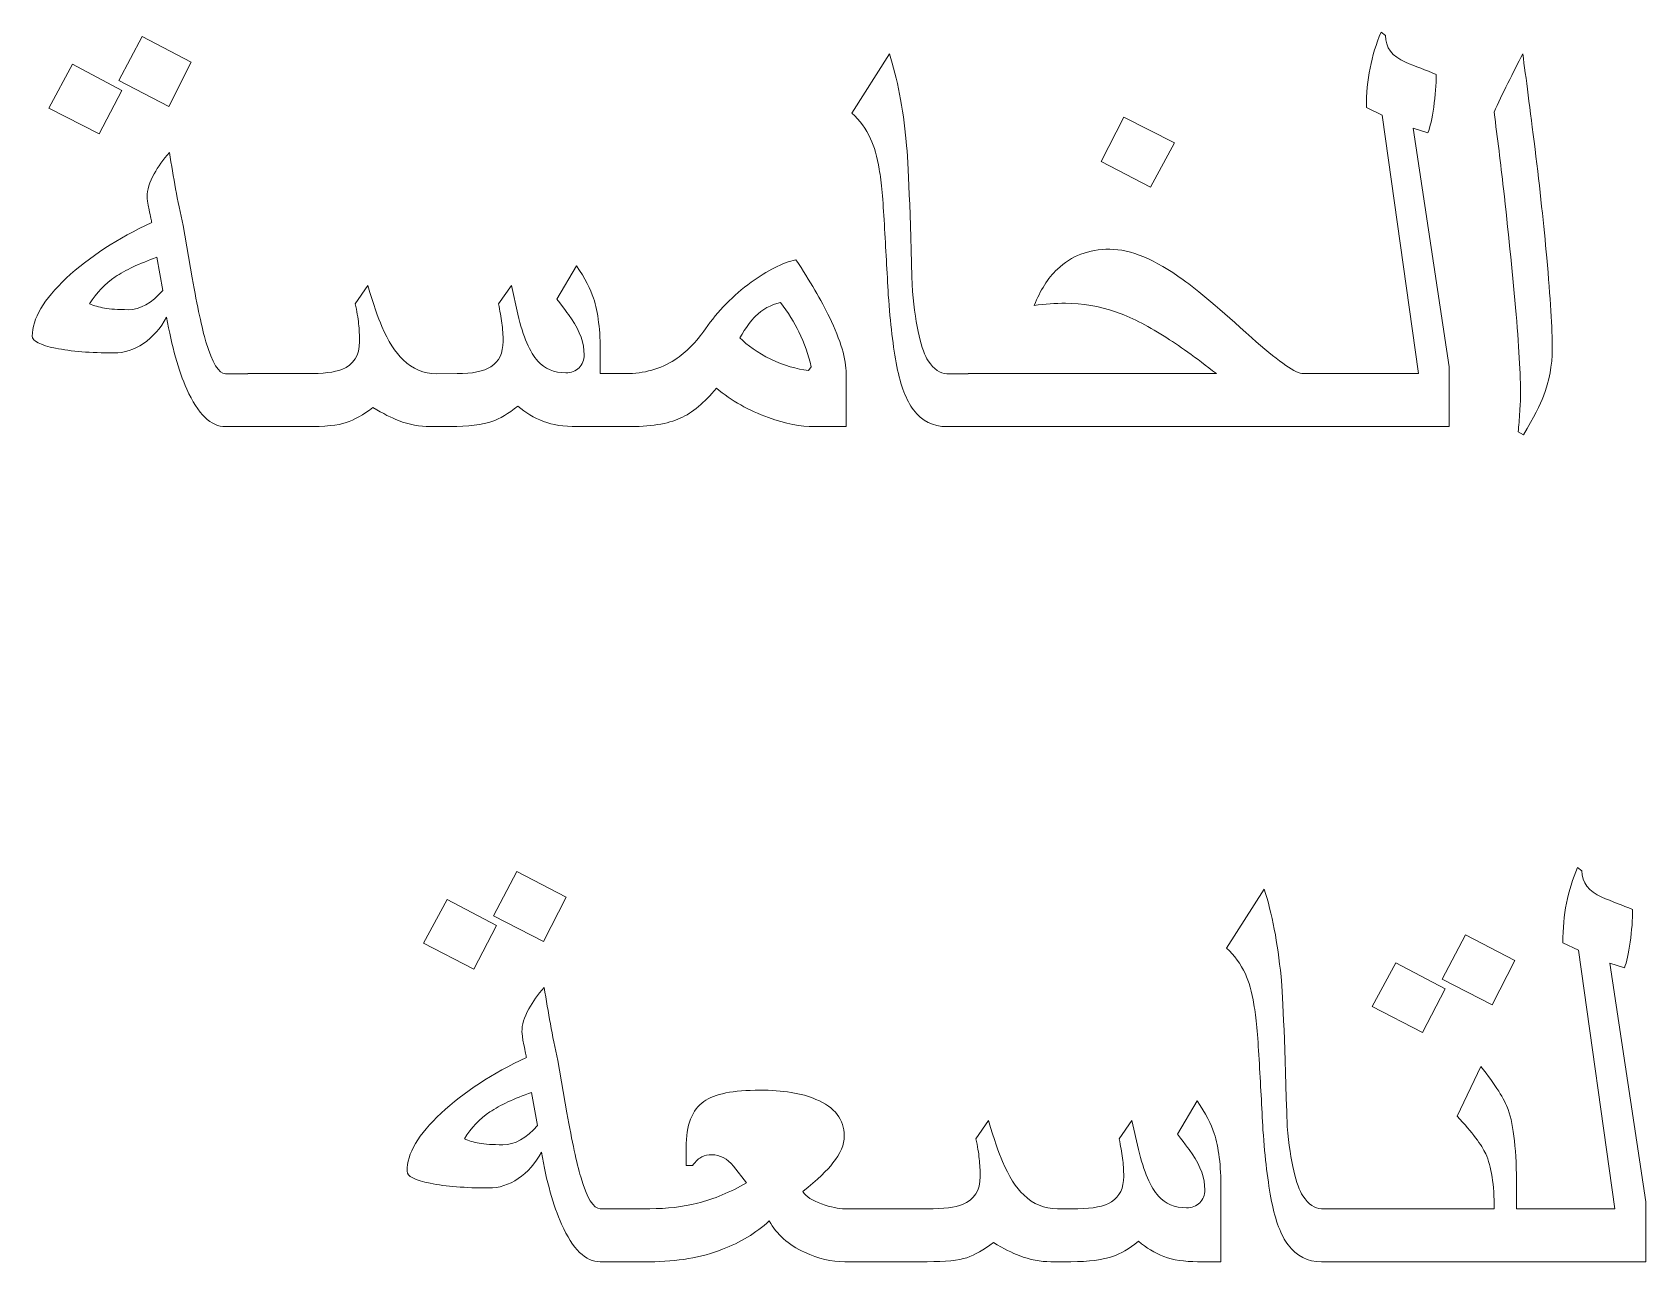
# Model space of a CAD drawing. Header units: millimetres. Extents: x -861 to 465, y -411 to 387.
# Drawn here: x -586.5 to -509, y 216.2 to 275.3 of the extents above; entities that cross this region are included whole.
import ezdxf

# ---------------------------------------------------------------- set-up
doc = ezdxf.new("R2010")
doc.units = ezdxf.units.MM
doc.header["$MEASUREMENT"] = 0
doc.layers.add('Layer 1', color=7, linetype='Continuous')

msp = doc.modelspace()

# ---------------------------------------------------------------- linework, layer by layer
at = {"layer": 'Layer 1', "color": 250, "lineweight": 9}
for points, knots in [([(-578.8933, 273.8509), (-578.8933, 273.8509), (-579.974, 271.7228), (-579.974, 271.7228), (-579.974, 271.7228), (-579.974, 271.7228), (-582.3771, 272.9579), (-582.3771, 272.9579), (-582.3771, 272.9579), (-582.3771, 272.9579), (-581.2636, 275.0804), (-581.2636, 275.0804), (-581.2636, 275.0804), (-581.2636, 275.0804), (-578.8933, 273.8509), (-578.8933, 273.8509)], [0, 0, 0, 0, 0.2, 0.2, 0.2, 0.2, 0.4, 0.4, 0.4, 0.4, 0.6, 0.6, 0.6, 0.6, 1, 1, 1, 1]), ([(-541.5529, 256.3273), (-541.5529, 256.3273), (-542.578, 256.3273), (-542.578, 256.3273), (-542.578, 256.3273), (-543.2438, 256.3273), (-543.7773, 256.5946), (-544.1766, 257.1323), (-544.1766, 257.1323), (-544.5269, 257.5981), (-544.7925, 258.295), (-544.976, 259.2211), (-544.976, 259.2211), (-545.1565, 260.1499), (-545.2942, 261.2949), (-545.3894, 262.6552), (-545.3894, 262.6552), (-545.4486, 263.7583), (-545.5108, 264.889), (-545.5768, 266.0508), (-545.5768, 266.0508), (-545.6401, 267.2159), (-545.7228, 268.0972), (-545.8248, 268.6965), (-545.8248, 268.6965), (-545.9281, 269.2995), (-546.0661, 269.7891), (-546.2382, 270.1684), (-546.2382, 270.1684), (-546.4557, 270.6386), (-546.755, 271.0475), (-547.1367, 271.3975), (-547.1367, 271.3975), (-547.1367, 271.3975), (-545.3343, 274.2422), (-545.3343, 274.2422), (-545.3343, 274.2422), (-544.9525, 273.069), (-544.6825, 271.6676), (-544.5241, 270.0361), (-544.5241, 270.0361), (-544.4287, 269.0225), (-544.3311, 266.6198), (-544.232, 262.8316), (-544.232, 262.8316), (-544.0554, 261.0929), (-543.8019, 259.9791), (-543.471, 259.4912), (-543.471, 259.4912), (-543.1997, 259.0793), (-542.902, 258.874), (-542.5781, 258.874), (-542.5781, 258.874), (-542.5781, 258.874), (-541.5529, 258.8743), (-541.5529, 258.8743), (-541.5529, 258.8743), (-541.5529, 258.8743), (-541.5529, 258.8745), (-541.5529, 258.8745), (-541.5529, 258.8745), (-541.5529, 258.8745), (-540.5278, 258.8745), (-540.5278, 258.8745), (-540.5278, 258.8745), (-540.5278, 258.8745), (-529.6135, 258.8745), (-529.6135, 258.8745), (-529.6135, 258.8745), (-530.6097, 259.6459), (-531.4491, 260.2465), (-532.1328, 260.6762), (-532.1328, 260.6762), (-532.9814, 261.2128), (-533.7587, 261.6036), (-534.4643, 261.8505), (-534.4643, 261.8505), (-535.2551, 262.1224), (-536.056, 262.2583), (-536.8677, 262.2583), (-536.8677, 262.2583), (-537.3637, 262.2589), (-537.8654, 262.2224), (-538.3723, 262.1536), (-538.3723, 262.1536), (-538.0896, 262.8773), (-537.7194, 263.46), (-537.259, 263.9009), (-537.259, 263.9009), (-536.5973, 264.537), (-535.7582, 264.8545), (-534.7398, 264.8545), (-534.7398, 264.8545), (-533.7448, 264.8545), (-532.5681, 264.3651), (-531.212, 263.3883), (-531.212, 263.3883), (-530.5367, 262.8995), (-529.4372, 261.9716), (-527.916, 260.6046), (-527.916, 260.6046), (-526.7355, 259.5407), (-525.9344, 258.9641), (-525.5147, 258.8745), (-525.5147, 258.8745), (-525.5147, 258.8745), (-524.6306, 258.8745), (-524.6306, 258.8745), (-524.6306, 258.8745), (-524.6306, 258.8745), (-519.9055, 258.8745), (-519.9055, 258.8745), (-519.9055, 258.8745), (-519.9055, 258.8745), (-521.6472, 271.299), (-521.6472, 271.299), (-521.6472, 271.299), (-521.6472, 271.299), (-522.4077, 271.6625), (-522.4077, 271.6625), (-522.4077, 271.6625), (-522.4077, 272.338), (-522.3499, 272.9698), (-522.2313, 273.5583), (-522.2313, 273.5583), (-522.1143, 274.1501), (-521.9379, 274.7242), (-521.7023, 275.2837), (-521.7023, 275.2837), (-521.7023, 275.2837), (-521.4874, 275.124), (-521.4874, 275.124), (-521.4874, 275.124), (-521.4874, 274.5533), (-521.1703, 274.1273), (-520.5339, 273.845), (-520.5339, 273.845), (-520.046, 273.6492), (-519.5514, 273.4549), (-519.0511, 273.2605), (-519.0511, 273.2605), (-519.051, 272.7722), (-519.0924, 272.2477), (-519.1721, 271.6896), (-519.1721, 271.6896), (-519.2492, 271.1346), (-519.3418, 270.7208), (-519.448, 270.4495), (-519.448, 270.4495), (-519.448, 270.4495), (-520.1535, 270.6814), (-520.1535, 270.6814), (-520.1535, 270.6814), (-520.1535, 270.6814), (-518.4223, 259.1999), (-518.4223, 259.1999), (-518.4223, 259.1999), (-518.4223, 259.1999), (-518.4223, 256.3273), (-518.4223, 256.3273), (-518.4223, 256.3273), (-518.4223, 256.3273), (-524.6306, 256.3273), (-524.6306, 256.3273), (-524.6306, 256.3273), (-524.6306, 256.3273), (-525.6599, 256.3273), (-525.6599, 256.3273), (-525.6599, 256.3273), (-525.6599, 256.3273), (-540.5278, 256.3273), (-540.5278, 256.3273), (-540.5278, 256.3273), (-540.5278, 256.3273), (-541.5529, 256.3273), (-541.5529, 256.3273)], [0, 0, 0, 0, 0.0222222, 0.0222222, 0.0222222, 0.0222222, 0.0444444, 0.0444444, 0.0444444, 0.0444444, 0.0666667, 0.0666667, 0.0666667, 0.0666667, 0.0888889, 0.0888889, 0.0888889, 0.0888889, 0.1111111, 0.1111111, 0.1111111, 0.1111111, 0.1333333, 0.1333333, 0.1333333, 0.1333333, 0.1555556, 0.1555556, 0.1555556, 0.1555556, 0.1777778, 0.1777778, 0.1777778, 0.1777778, 0.2, 0.2, 0.2, 0.2, 0.2222222, 0.2222222, 0.2222222, 0.2222222, 0.2444444, 0.2444444, 0.2444444, 0.2444444, 0.2666667, 0.2666667, 0.2666667, 0.2666667, 0.2888889, 0.2888889, 0.2888889, 0.2888889, 0.3111111, 0.3111111, 0.3111111, 0.3111111, 0.3333333, 0.3333333, 0.3333333, 0.3333333, 0.3555556, 0.3555556, 0.3555556, 0.3555556, 0.3777778, 0.3777778, 0.3777778, 0.3777778, 0.4, 0.4, 0.4, 0.4, 0.4222222, 0.4222222, 0.4222222, 0.4222222, 0.4444444, 0.4444444, 0.4444444, 0.4444444, 0.4666667, 0.4666667, 0.4666667, 0.4666667, 0.4888889, 0.4888889, 0.4888889, 0.4888889, 0.5111111, 0.5111111, 0.5111111, 0.5111111, 0.5333333, 0.5333333, 0.5333333, 0.5333333, 0.5555556, 0.5555556, 0.5555556, 0.5555556, 0.5777778, 0.5777778, 0.5777778, 0.5777778, 0.6, 0.6, 0.6, 0.6, 0.6222222, 0.6222222, 0.6222222, 0.6222222, 0.6444444, 0.6444444, 0.6444444, 0.6444444, 0.6666667, 0.6666667, 0.6666667, 0.6666667, 0.6888889, 0.6888889, 0.6888889, 0.6888889, 0.7111111, 0.7111111, 0.7111111, 0.7111111, 0.7333333, 0.7333333, 0.7333333, 0.7333333, 0.7555556, 0.7555556, 0.7555556, 0.7555556, 0.7777778, 0.7777778, 0.7777778, 0.7777778, 0.8, 0.8, 0.8, 0.8, 0.8222222, 0.8222222, 0.8222222, 0.8222222, 0.8444444, 0.8444444, 0.8444444, 0.8444444, 0.8666667, 0.8666667, 0.8666667, 0.8666667, 0.8888889, 0.8888889, 0.8888889, 0.8888889, 0.9111111, 0.9111111, 0.9111111, 0.9111111, 0.9333333, 0.9333333, 0.9333333, 0.9333333, 0.9555556, 0.9555556, 0.9555556, 0.9555556, 1, 1, 1, 1]), ([(-513.4739, 260.0595), (-513.4739, 259.2792), (-513.6159, 258.5226), (-513.8985, 257.788), (-513.8985, 257.788), (-514.0458, 257.3981), (-514.3645, 256.7795), (-514.852, 255.9304), (-514.852, 255.9304), (-514.852, 255.9304), (-515.1112, 256.0797), (-515.1112, 256.0797), (-515.1112, 256.0797), (-515.0822, 256.3623), (-515.0559, 256.6885), (-515.0341, 257.0603), (-515.0341, 257.0603), (-515.0092, 257.4314), (-514.9956, 257.6791), (-514.9956, 257.8047), (-514.9956, 257.8047), (-514.9955, 258.8221), (-515.0767, 260.2408), (-515.2379, 262.0598), (-515.2379, 262.0598), (-515.4005, 263.8822), (-515.5936, 265.7834), (-515.8169, 267.7649), (-515.8169, 267.7649), (-515.953, 268.9669), (-516.1033, 270.1917), (-516.2688, 271.4415), (-516.2688, 271.4415), (-516.0742, 271.872), (-515.8539, 272.3344), (-515.6073, 272.8308), (-515.6073, 272.8308), (-515.3579, 273.3302), (-515.1194, 273.8009), (-514.8909, 274.2419), (-514.8909, 274.2419), (-514.7362, 273.1285), (-514.5409, 271.6041), (-514.301, 269.6721), (-514.301, 269.6721), (-514.0625, 267.739), (-513.8752, 265.9957), (-513.7387, 264.441), (-513.7387, 264.441), (-513.5622, 262.5082), (-513.4741, 261.047), (-513.4739, 260.0595)], [0, 0, 0, 0, 0.0714286, 0.0714286, 0.0714286, 0.0714286, 0.1428571, 0.1428571, 0.1428571, 0.1428571, 0.2142857, 0.2142857, 0.2142857, 0.2142857, 0.2857143, 0.2857143, 0.2857143, 0.2857143, 0.3571429, 0.3571429, 0.3571429, 0.3571429, 0.4285714, 0.4285714, 0.4285714, 0.4285714, 0.5, 0.5, 0.5, 0.5, 0.5714286, 0.5714286, 0.5714286, 0.5714286, 0.6428571, 0.6428571, 0.6428571, 0.6428571, 0.7142857, 0.7142857, 0.7142857, 0.7142857, 0.7857143, 0.7857143, 0.7857143, 0.7857143, 0.8571429, 0.8571429, 0.8571429, 0.8571429, 1, 1, 1, 1]), ([(-582.2338, 272.4896), (-582.2338, 272.4896), (-583.331, 270.3949), (-583.331, 270.3949), (-583.331, 270.3949), (-583.331, 270.3949), (-585.7449, 271.6403), (-585.7449, 271.6403), (-585.7449, 271.6403), (-585.7449, 271.6403), (-584.6041, 273.7461), (-584.6041, 273.7461), (-584.6041, 273.7461), (-584.6041, 273.7461), (-582.2338, 272.4896), (-582.2338, 272.4896)], [0, 0, 0, 0, 0.2, 0.2, 0.2, 0.2, 0.4, 0.4, 0.4, 0.4, 0.6, 0.6, 0.6, 0.6, 1, 1, 1, 1]), ([(-531.6362, 269.9647), (-531.6362, 269.9647), (-532.7828, 267.8422), (-532.7828, 267.8422), (-532.7828, 267.8422), (-532.7828, 267.8422), (-535.1531, 269.0717), (-535.1531, 269.0717), (-535.1531, 269.0717), (-535.1531, 269.0717), (-534.0673, 271.2108), (-534.0673, 271.2108), (-534.0673, 271.2108), (-534.0673, 271.2108), (-531.6362, 269.9647), (-531.6362, 269.9647)], [0, 0, 0, 0, 0.2, 0.2, 0.2, 0.2, 0.4, 0.4, 0.4, 0.4, 0.6, 0.6, 0.6, 0.6, 1, 1, 1, 1]), ([(-576.1816, 256.3273), (-576.1816, 256.3273), (-577.2508, 256.3273), (-577.2508, 256.3273), (-577.2508, 256.3273), (-577.9535, 256.3273), (-578.5724, 256.928), (-579.1086, 258.1299), (-579.1086, 258.1299), (-579.5096, 259.0261), (-579.8336, 260.1816), (-580.0788, 261.5969), (-580.0788, 261.5969), (-580.3736, 261.0532), (-580.7445, 260.6282), (-581.1921, 260.3234), (-581.1921, 260.3234), (-581.6415, 260.0221), (-582.1154, 259.8715), (-582.6142, 259.8715), (-582.6142, 259.8715), (-583.736, 259.8721), (-584.6702, 259.9459), (-585.4198, 260.0976), (-585.4198, 260.0976), (-586.167, 260.2484), (-586.5388, 260.4405), (-586.5388, 260.6762), (-586.5388, 260.6762), (-586.5387, 261.5176), (-585.9931, 262.4471), (-584.902, 263.4656), (-584.902, 263.4656), (-583.8076, 264.487), (-582.4378, 265.3784), (-580.7953, 266.139), (-580.7953, 266.139), (-580.8146, 266.219), (-580.8559, 266.4254), (-580.9219, 266.7563), (-580.9219, 266.7563), (-580.9854, 267.0873), (-581.0158, 267.2922), (-581.0158, 267.3737), (-581.0158, 267.3737), (-581.0156, 267.7049), (-580.9043, 268.075), (-580.6796, 268.487), (-580.6796, 268.487), (-580.4921, 268.8185), (-580.2481, 269.1594), (-579.9465, 269.5122), (-579.9465, 269.5122), (-579.8472, 268.9066), (-579.7479, 268.3187), (-579.6487, 267.754), (-579.6487, 267.754), (-579.5468, 267.1881), (-579.4254, 266.6018), (-579.285, 265.9957), (-579.285, 265.9957), (-579.285, 265.9957), (-578.8492, 263.4765), (-578.8492, 263.4765), (-578.8492, 263.4765), (-578.6042, 262.0875), (-578.3837, 261.0622), (-578.1879, 260.4007), (-578.1879, 260.4007), (-577.8876, 259.3824), (-577.5748, 258.874), (-577.2509, 258.874), (-577.2509, 258.874), (-577.2509, 258.874), (-576.1816, 258.8743), (-576.1816, 258.8743), (-576.1816, 258.8743), (-576.1816, 258.8743), (-576.1816, 258.8745), (-576.1816, 258.8745), (-576.1816, 258.8745), (-576.1816, 258.8745), (-575.1563, 258.8745), (-575.1563, 258.8745), (-575.1563, 258.8745), (-575.1563, 258.8745), (-573.3537, 258.8745), (-573.3537, 258.8745), (-573.3537, 258.8745), (-572.5641, 258.8745), (-571.998, 258.9414), (-571.6562, 259.0779), (-571.6562, 259.0779), (-571.0909, 259.3014), (-570.8074, 259.7516), (-570.8074, 260.4281), (-570.8074, 260.4281), (-570.8074, 260.7111), (-570.8226, 260.9933), (-570.8515, 261.2773), (-570.8515, 261.2773), (-570.8818, 261.5596), (-570.9341, 261.8781), (-571.0113, 262.2309), (-571.0113, 262.2309), (-571.0113, 262.2309), (-570.4105, 263.1075), (-570.4105, 263.1075), (-570.4105, 263.1075), (-570.1347, 262.2105), (-569.9117, 261.5557), (-569.7378, 261.145), (-569.7378, 261.145), (-569.4266, 260.4317), (-569.0848, 259.8951), (-568.7126, 259.5353), (-568.7126, 259.5353), (-568.2606, 259.0951), (-567.7231, 258.874), (-567.0976, 258.874), (-567.0976, 258.874), (-567.0976, 258.874), (-566.1165, 258.8745), (-566.1165, 258.8745), (-566.1165, 258.8745), (-565.3859, 258.8745), (-564.843, 258.9854), (-564.4902, 259.2101), (-564.4902, 259.2101), (-564.1018, 259.4641), (-563.906, 259.8687), (-563.906, 260.4281), (-563.906, 260.4281), (-563.9059, 260.7294), (-563.9268, 261.0209), (-563.9667, 261.3048), (-563.9667, 261.3048), (-564.0037, 261.5874), (-564.0577, 261.8957), (-564.1265, 262.2309), (-564.1265, 262.2309), (-564.1265, 262.2309), (-563.509, 263.1075), (-563.509, 263.1075), (-563.509, 263.1075), (-563.509, 263.1075), (-563.2005, 261.7295), (-563.2005, 261.7295), (-563.2005, 261.7295), (-562.9401, 260.6452), (-562.6191, 259.8938), (-562.236, 259.4747), (-562.236, 259.4747), (-561.9051, 259.1031), (-561.456, 258.918), (-560.8855, 258.918), (-560.8855, 258.918), (-560.6247, 258.9181), (-560.4142, 258.9981), (-560.2516, 259.1607), (-560.2516, 259.1607), (-560.0904, 259.3221), (-560.0089, 259.5296), (-560.0089, 259.7833), (-560.0089, 259.7833), (-560.0088, 260.3309), (-560.2103, 260.908), (-560.6097, 261.514), (-560.6097, 261.514), (-560.6759, 261.6096), (-560.9159, 261.9247), (-561.3265, 262.4623), (-561.3265, 262.4623), (-561.3265, 262.4623), (-560.3725, 264.0607), (-560.3725, 264.0607), (-560.3725, 264.0607), (-559.9733, 263.4543), (-559.7002, 262.9322), (-559.557, 262.4955), (-559.557, 262.4955), (-559.3407, 261.8303), (-559.2317, 260.9464), (-559.2317, 259.8439), (-559.2317, 259.8439), (-559.2317, 259.8439), (-559.2317, 258.8745), (-559.2317, 258.8745), (-559.2317, 258.8745), (-559.2317, 258.8745), (-558.0163, 258.8745), (-558.0163, 258.8745), (-558.0163, 258.8745), (-557.1316, 258.8745), (-556.3407, 259.0972), (-555.6461, 259.5462), (-555.6461, 259.5462), (-555.1102, 259.8991), (-554.6209, 260.3925), (-554.1799, 261.0289), (-554.1799, 261.0289), (-553.5844, 261.889), (-552.8514, 262.6345), (-551.9804, 263.267), (-551.9804, 263.267), (-551.2017, 263.8361), (-550.4853, 264.1987), (-549.8309, 264.3528), (-549.8309, 264.3528), (-549.1557, 263.3281), (-548.6166, 262.4044), (-548.2159, 261.586), (-548.2159, 261.586), (-547.6795, 260.473), (-547.4108, 259.5684), (-547.4108, 258.874), (-547.4108, 258.874), (-547.4108, 258.874), (-547.4108, 256.3273), (-547.4108, 256.3273), (-547.4108, 256.3273), (-547.4108, 256.3273), (-548.9376, 256.3273), (-548.9376, 256.3273), (-548.9376, 256.3273), (-549.5924, 256.3273), (-550.3297, 256.4719), (-551.1482, 256.7629), (-551.1482, 256.7629), (-552.0963, 257.1044), (-552.9315, 257.5743), (-553.6508, 258.174), (-553.6508, 258.174), (-554.2212, 257.4799), (-554.8015, 256.9972), (-555.3924, 256.7298), (-555.3924, 256.7298), (-555.9807, 256.4615), (-556.841, 256.3272), (-557.9723, 256.3272), (-557.9723, 256.3272), (-557.9723, 256.3272), (-559.2317, 256.3273), (-559.2317, 256.3273), (-559.2317, 256.3273), (-559.2317, 256.3273), (-560.2596, 256.3273), (-560.2596, 256.3273), (-560.2596, 256.3273), (-560.2596, 256.3273), (-560.3616, 256.3273), (-560.3616, 256.3273), (-560.3616, 256.3273), (-560.9875, 256.3273), (-561.5234, 256.4116), (-561.9714, 256.5808), (-561.9714, 256.5808), (-562.4204, 256.7536), (-562.8297, 256.9958), (-563.2005, 257.3086), (-563.2005, 257.3086), (-563.6608, 256.9449), (-564.0605, 256.7051), (-564.4021, 256.5919), (-564.4021, 256.5919), (-564.9023, 256.4154), (-565.586, 256.3272), (-566.4527, 256.3272), (-566.4527, 256.3272), (-566.4527, 256.3272), (-567.4061, 256.3273), (-567.4061, 256.3273), (-567.4061, 256.3273), (-567.9132, 256.3273), (-568.4205, 256.4239), (-568.9275, 256.6193), (-568.9275, 256.6193), (-569.2625, 256.7441), (-569.6747, 256.953), (-570.1622, 257.248), (-570.1622, 257.248), (-570.6296, 256.8957), (-571.0593, 256.6525), (-571.4523, 256.5202), (-571.4523, 256.5202), (-571.842, 256.3908), (-572.4761, 256.3272), (-573.3538, 256.3272), (-573.3538, 256.3272), (-573.3538, 256.3272), (-575.1563, 256.3273), (-575.1563, 256.3273), (-575.1563, 256.3273), (-575.1563, 256.3273), (-576.1816, 256.3273), (-576.1816, 256.3273)], [0, 0, 0, 0, 0.0133333, 0.0133333, 0.0133333, 0.0133333, 0.0266667, 0.0266667, 0.0266667, 0.0266667, 0.04, 0.04, 0.04, 0.04, 0.0533333, 0.0533333, 0.0533333, 0.0533333, 0.0666667, 0.0666667, 0.0666667, 0.0666667, 0.08, 0.08, 0.08, 0.08, 0.0933333, 0.0933333, 0.0933333, 0.0933333, 0.1066667, 0.1066667, 0.1066667, 0.1066667, 0.12, 0.12, 0.12, 0.12, 0.1333333, 0.1333333, 0.1333333, 0.1333333, 0.1466667, 0.1466667, 0.1466667, 0.1466667, 0.16, 0.16, 0.16, 0.16, 0.1733333, 0.1733333, 0.1733333, 0.1733333, 0.1866667, 0.1866667, 0.1866667, 0.1866667, 0.2, 0.2, 0.2, 0.2, 0.2133333, 0.2133333, 0.2133333, 0.2133333, 0.2266667, 0.2266667, 0.2266667, 0.2266667, 0.24, 0.24, 0.24, 0.24, 0.2533333, 0.2533333, 0.2533333, 0.2533333, 0.2666667, 0.2666667, 0.2666667, 0.2666667, 0.28, 0.28, 0.28, 0.28, 0.2933333, 0.2933333, 0.2933333, 0.2933333, 0.3066667, 0.3066667, 0.3066667, 0.3066667, 0.32, 0.32, 0.32, 0.32, 0.3333333, 0.3333333, 0.3333333, 0.3333333, 0.3466667, 0.3466667, 0.3466667, 0.3466667, 0.36, 0.36, 0.36, 0.36, 0.3733333, 0.3733333, 0.3733333, 0.3733333, 0.3866667, 0.3866667, 0.3866667, 0.3866667, 0.4, 0.4, 0.4, 0.4, 0.4133333, 0.4133333, 0.4133333, 0.4133333, 0.4266667, 0.4266667, 0.4266667, 0.4266667, 0.44, 0.44, 0.44, 0.44, 0.4533333, 0.4533333, 0.4533333, 0.4533333, 0.4666667, 0.4666667, 0.4666667, 0.4666667, 0.48, 0.48, 0.48, 0.48, 0.4933333, 0.4933333, 0.4933333, 0.4933333, 0.5066667, 0.5066667, 0.5066667, 0.5066667, 0.52, 0.52, 0.52, 0.52, 0.5333333, 0.5333333, 0.5333333, 0.5333333, 0.5466667, 0.5466667, 0.5466667, 0.5466667, 0.56, 0.56, 0.56, 0.56, 0.5733333, 0.5733333, 0.5733333, 0.5733333, 0.5866667, 0.5866667, 0.5866667, 0.5866667, 0.6, 0.6, 0.6, 0.6, 0.6133333, 0.6133333, 0.6133333, 0.6133333, 0.6266667, 0.6266667, 0.6266667, 0.6266667, 0.64, 0.64, 0.64, 0.64, 0.6533333, 0.6533333, 0.6533333, 0.6533333, 0.6666667, 0.6666667, 0.6666667, 0.6666667, 0.68, 0.68, 0.68, 0.68, 0.6933333, 0.6933333, 0.6933333, 0.6933333, 0.7066667, 0.7066667, 0.7066667, 0.7066667, 0.72, 0.72, 0.72, 0.72, 0.7333333, 0.7333333, 0.7333333, 0.7333333, 0.7466667, 0.7466667, 0.7466667, 0.7466667, 0.76, 0.76, 0.76, 0.76, 0.7733333, 0.7733333, 0.7733333, 0.7733333, 0.7866667, 0.7866667, 0.7866667, 0.7866667, 0.8, 0.8, 0.8, 0.8, 0.8133333, 0.8133333, 0.8133333, 0.8133333, 0.8266667, 0.8266667, 0.8266667, 0.8266667, 0.84, 0.84, 0.84, 0.84, 0.8533333, 0.8533333, 0.8533333, 0.8533333, 0.8666667, 0.8666667, 0.8666667, 0.8666667, 0.88, 0.88, 0.88, 0.88, 0.8933333, 0.8933333, 0.8933333, 0.8933333, 0.9066667, 0.9066667, 0.9066667, 0.9066667, 0.92, 0.92, 0.92, 0.92, 0.9333333, 0.9333333, 0.9333333, 0.9333333, 0.9466667, 0.9466667, 0.9466667, 0.9466667, 0.96, 0.96, 0.96, 0.96, 0.9733333, 0.9733333, 0.9733333, 0.9733333, 1, 1, 1, 1]), ([(-580.2661, 262.8765), (-580.2661, 262.8765), (-580.5473, 264.4687), (-580.5473, 264.4687), (-580.5473, 264.4687), (-581.396, 264.1671), (-582.066, 263.8526), (-582.5535, 263.5263), (-582.5535, 263.5263), (-583.0426, 263.1987), (-583.4521, 262.7667), (-583.7829, 262.2309), (-583.7829, 262.2309), (-583.5776, 262.143), (-583.3391, 262.0721), (-583.0664, 262.0213), (-583.0664, 262.0213), (-582.7948, 261.9732), (-582.4187, 261.9497), (-581.9362, 261.9497), (-581.9362, 261.9497), (-581.3519, 261.9502), (-580.7953, 262.2583), (-580.2661, 262.8765)], [0, 0, 0, 0, 0.1428571, 0.1428571, 0.1428571, 0.1428571, 0.2857143, 0.2857143, 0.2857143, 0.2857143, 0.4285714, 0.4285714, 0.4285714, 0.4285714, 0.5714286, 0.5714286, 0.5714286, 0.5714286, 0.7142857, 0.7142857, 0.7142857, 0.7142857, 1, 1, 1, 1]), ([(-549.0977, 259.2102), (-549.2229, 259.7753), (-549.4174, 260.3319), (-549.682, 260.8804), (-549.682, 260.8804), (-549.9067, 261.3398), (-550.2041, 261.8131), (-550.5749, 262.3025), (-550.5749, 262.3025), (-551.0462, 262.1843), (-551.4431, 261.9635), (-551.7655, 261.641), (-551.7655, 261.641), (-551.9792, 261.439), (-552.2326, 261.0924), (-552.5261, 260.6046), (-552.5261, 260.6046), (-552.1733, 260.2222), (-551.6773, 259.8786), (-551.0381, 259.5738), (-551.0381, 259.5738), (-550.3985, 259.2729), (-549.7963, 259.0888), (-549.2301, 259.0228), (-549.2301, 259.0228), (-549.2301, 259.0228), (-549.0977, 259.2102), (-549.0977, 259.2102)], [0, 0, 0, 0, 0.125, 0.125, 0.125, 0.125, 0.25, 0.25, 0.25, 0.25, 0.375, 0.375, 0.375, 0.375, 0.5, 0.5, 0.5, 0.5, 0.625, 0.625, 0.625, 0.625, 0.75, 0.75, 0.75, 0.75, 1, 1, 1, 1]), ([(-523.5403, 216.1898), (-523.5403, 216.1898), (-524.5657, 216.1898), (-524.5657, 216.1898), (-524.5657, 216.1898), (-525.2312, 216.1898), (-525.7648, 216.4567), (-526.1645, 216.9939), (-526.1645, 216.9939), (-526.5143, 217.4606), (-526.7804, 218.157), (-526.9635, 219.0831), (-526.9635, 219.0831), (-527.144, 220.0125), (-527.2821, 221.1571), (-527.377, 222.517), (-527.377, 222.517), (-527.4361, 223.6201), (-527.4983, 224.7508), (-527.5643, 225.9125), (-527.5643, 225.9125), (-527.6278, 227.0777), (-527.7107, 227.959), (-527.8126, 228.5583), (-527.8126, 228.5583), (-527.9159, 229.1612), (-528.0536, 229.6513), (-528.2257, 230.0301), (-528.2257, 230.0301), (-528.4437, 230.5003), (-528.7425, 230.9096), (-529.1243, 231.2595), (-529.1243, 231.2595), (-529.1243, 231.2595), (-527.3218, 234.1039), (-527.3218, 234.1039), (-527.3218, 234.1039), (-526.9402, 232.9316), (-526.67, 231.5294), (-526.5116, 229.8978), (-526.5116, 229.8978), (-526.4167, 228.8842), (-526.3186, 226.4818), (-526.2195, 222.6934), (-526.2195, 222.6934), (-526.043, 220.9547), (-525.7895, 219.8412), (-525.4589, 219.3533), (-525.4589, 219.3533), (-525.1872, 218.9417), (-524.8895, 218.7359), (-524.5657, 218.7359), (-524.5657, 218.7359), (-524.5657, 218.7359), (-523.5403, 218.736), (-523.5403, 218.736), (-523.5403, 218.736), (-523.5403, 218.736), (-523.5403, 218.7361), (-523.5403, 218.7361), (-523.5403, 218.7361), (-523.5403, 218.7361), (-522.5152, 218.7361), (-522.5152, 218.7361), (-522.5152, 218.7361), (-522.5152, 218.7361), (-516.2592, 218.7361), (-516.2592, 218.7361), (-516.2592, 218.7361), (-516.2592, 219.8895), (-516.3968, 220.7697), (-516.6724, 221.3761), (-516.6724, 221.3761), (-516.8571, 221.7952), (-517.3148, 222.3988), (-518.045, 223.1898), (-518.045, 223.1898), (-518.045, 223.1898), (-516.9041, 225.5767), (-516.9041, 225.5767), (-516.9041, 225.5767), (-516.2024, 224.6869), (-515.7629, 223.9944), (-515.5865, 223.4984), (-515.5865, 223.4984), (-515.3218, 222.7446), (-515.1897, 221.4989), (-515.1897, 219.7612), (-515.1897, 219.7612), (-515.1897, 219.7612), (-515.1897, 218.7361), (-515.1897, 218.7361), (-515.1897, 218.7361), (-515.1897, 218.7361), (-510.4616, 218.7361), (-510.4616, 218.7361), (-510.4616, 218.7361), (-510.4616, 218.7361), (-512.2037, 231.1607), (-512.2037, 231.1607), (-512.2037, 231.1607), (-512.2037, 231.1607), (-512.9643, 231.5242), (-512.9643, 231.5242), (-512.9643, 231.5242), (-512.9643, 232.1997), (-512.9065, 232.8318), (-512.7879, 233.4203), (-512.7879, 233.4203), (-512.6706, 234.0119), (-512.4944, 234.5859), (-512.2588, 235.1454), (-512.2588, 235.1454), (-512.2588, 235.1454), (-512.0434, 234.9858), (-512.0434, 234.9858), (-512.0434, 234.9858), (-512.0434, 234.4159), (-511.7268, 233.9893), (-511.09, 233.7068), (-511.09, 233.7068), (-510.6019, 233.5118), (-510.1075, 233.3169), (-509.6073, 233.1226), (-509.6073, 233.1226), (-509.6072, 232.6339), (-509.6486, 232.1097), (-509.7287, 231.5516), (-509.7287, 231.5516), (-509.8058, 230.9964), (-509.898, 230.5829), (-510.0042, 230.3113), (-510.0042, 230.3113), (-510.0042, 230.3113), (-510.7097, 230.5432), (-510.7097, 230.5432), (-510.7097, 230.5432), (-510.7097, 230.5432), (-508.9789, 219.0616), (-508.9789, 219.0616), (-508.9789, 219.0616), (-508.9789, 219.0616), (-508.9789, 216.1898), (-508.9789, 216.1898), (-508.9789, 216.1898), (-508.9789, 216.1898), (-515.1896, 216.1898), (-515.1896, 216.1898), (-515.1896, 216.1898), (-515.1896, 216.1898), (-516.2165, 216.1898), (-516.2165, 216.1898), (-516.2165, 216.1898), (-516.2165, 216.1898), (-522.5152, 216.1898), (-522.5152, 216.1898), (-522.5152, 216.1898), (-522.5152, 216.1898), (-523.5403, 216.1898), (-523.5403, 216.1898)], [0, 0, 0, 0, 0.0243902, 0.0243902, 0.0243902, 0.0243902, 0.0487805, 0.0487805, 0.0487805, 0.0487805, 0.0731707, 0.0731707, 0.0731707, 0.0731707, 0.097561, 0.097561, 0.097561, 0.097561, 0.1219512, 0.1219512, 0.1219512, 0.1219512, 0.1463415, 0.1463415, 0.1463415, 0.1463415, 0.1707317, 0.1707317, 0.1707317, 0.1707317, 0.195122, 0.195122, 0.195122, 0.195122, 0.2195122, 0.2195122, 0.2195122, 0.2195122, 0.2439024, 0.2439024, 0.2439024, 0.2439024, 0.2682927, 0.2682927, 0.2682927, 0.2682927, 0.2926829, 0.2926829, 0.2926829, 0.2926829, 0.3170732, 0.3170732, 0.3170732, 0.3170732, 0.3414634, 0.3414634, 0.3414634, 0.3414634, 0.3658537, 0.3658537, 0.3658537, 0.3658537, 0.3902439, 0.3902439, 0.3902439, 0.3902439, 0.4146341, 0.4146341, 0.4146341, 0.4146341, 0.4390244, 0.4390244, 0.4390244, 0.4390244, 0.4634146, 0.4634146, 0.4634146, 0.4634146, 0.4878049, 0.4878049, 0.4878049, 0.4878049, 0.5121951, 0.5121951, 0.5121951, 0.5121951, 0.5365854, 0.5365854, 0.5365854, 0.5365854, 0.5609756, 0.5609756, 0.5609756, 0.5609756, 0.5853659, 0.5853659, 0.5853659, 0.5853659, 0.6097561, 0.6097561, 0.6097561, 0.6097561, 0.6341463, 0.6341463, 0.6341463, 0.6341463, 0.6585366, 0.6585366, 0.6585366, 0.6585366, 0.6829268, 0.6829268, 0.6829268, 0.6829268, 0.7073171, 0.7073171, 0.7073171, 0.7073171, 0.7317073, 0.7317073, 0.7317073, 0.7317073, 0.7560976, 0.7560976, 0.7560976, 0.7560976, 0.7804878, 0.7804878, 0.7804878, 0.7804878, 0.804878, 0.804878, 0.804878, 0.804878, 0.8292683, 0.8292683, 0.8292683, 0.8292683, 0.8536585, 0.8536585, 0.8536585, 0.8536585, 0.8780488, 0.8780488, 0.8780488, 0.8780488, 0.902439, 0.902439, 0.902439, 0.902439, 0.9268293, 0.9268293, 0.9268293, 0.9268293, 0.9512195, 0.9512195, 0.9512195, 0.9512195, 1, 1, 1, 1]), ([(-560.8797, 233.7126), (-560.8797, 233.7126), (-561.96, 231.5854), (-561.96, 231.5854), (-561.96, 231.5854), (-561.96, 231.5854), (-564.3635, 232.8196), (-564.3635, 232.8196), (-564.3635, 232.8196), (-564.3635, 232.8196), (-563.2501, 234.9421), (-563.2501, 234.9421), (-563.2501, 234.9421), (-563.2501, 234.9421), (-560.8797, 233.7126), (-560.8797, 233.7126)], [0, 0, 0, 0, 0.2, 0.2, 0.2, 0.2, 0.4, 0.4, 0.4, 0.4, 0.6, 0.6, 0.6, 0.6, 1, 1, 1, 1]), ([(-564.2202, 232.3513), (-564.2202, 232.3513), (-565.317, 230.2566), (-565.317, 230.2566), (-565.317, 230.2566), (-565.317, 230.2566), (-567.7314, 231.502), (-567.7314, 231.502), (-567.7314, 231.502), (-567.7314, 231.502), (-566.5902, 233.6078), (-566.5902, 233.6078), (-566.5902, 233.6078), (-566.5902, 233.6078), (-564.2202, 232.3513), (-564.2202, 232.3513)], [0, 0, 0, 0, 0.2, 0.2, 0.2, 0.2, 0.4, 0.4, 0.4, 0.4, 0.6, 0.6, 0.6, 0.6, 1, 1, 1, 1]), ([(-515.2777, 230.6646), (-515.2777, 230.6646), (-516.3584, 228.5366), (-516.3584, 228.5366), (-516.3584, 228.5366), (-516.3584, 228.5366), (-518.7615, 229.7716), (-518.7615, 229.7716), (-518.7615, 229.7716), (-518.7615, 229.7716), (-517.648, 231.8941), (-517.648, 231.8941), (-517.648, 231.8941), (-517.648, 231.8941), (-515.2777, 230.6646), (-515.2777, 230.6646)], [0, 0, 0, 0, 0.2, 0.2, 0.2, 0.2, 0.4, 0.4, 0.4, 0.4, 0.6, 0.6, 0.6, 0.6, 1, 1, 1, 1]), ([(-518.6182, 229.3033), (-518.6182, 229.3033), (-519.715, 227.2086), (-519.715, 227.2086), (-519.715, 227.2086), (-519.715, 227.2086), (-522.1293, 228.454), (-522.1293, 228.454), (-522.1293, 228.454), (-522.1293, 228.454), (-520.9885, 230.5598), (-520.9885, 230.5598), (-520.9885, 230.5598), (-520.9885, 230.5598), (-518.6182, 229.3033), (-518.6182, 229.3033)], [0, 0, 0, 0, 0.2, 0.2, 0.2, 0.2, 0.4, 0.4, 0.4, 0.4, 0.6, 0.6, 0.6, 0.6, 1, 1, 1, 1]), ([(-558.1691, 216.1898), (-558.1691, 216.1898), (-559.2373, 216.1898), (-559.2373, 216.1898), (-559.2373, 216.1898), (-559.9399, 216.1898), (-560.5589, 216.7901), (-561.0947, 217.9916), (-561.0947, 217.9916), (-561.4957, 218.8877), (-561.8197, 220.0436), (-562.0649, 221.4587), (-562.0649, 221.4587), (-562.3597, 220.915), (-562.7306, 220.4899), (-563.1786, 220.1855), (-563.1786, 220.1855), (-563.6277, 219.8839), (-564.1018, 219.7336), (-564.6007, 219.7336), (-564.6007, 219.7336), (-565.7224, 219.7339), (-566.6566, 219.808), (-567.4063, 219.9594), (-567.4063, 219.9594), (-568.1531, 220.1101), (-568.5253, 220.3026), (-568.5253, 220.5382), (-568.5253, 220.5382), (-568.5251, 221.3793), (-567.9796, 222.3092), (-566.8881, 223.3274), (-566.8881, 223.3274), (-565.794, 224.3487), (-564.4243, 225.2401), (-562.7817, 226.0007), (-562.7817, 226.0007), (-562.8006, 226.0815), (-562.8421, 226.2875), (-562.9084, 226.6181), (-562.9084, 226.6181), (-562.9719, 226.9491), (-563.0022, 227.1542), (-563.0022, 227.2354), (-563.0022, 227.2354), (-563.0022, 227.5666), (-562.8904, 227.9371), (-562.6657, 228.3491), (-562.6657, 228.3491), (-562.4783, 228.6802), (-562.2346, 229.0215), (-561.9326, 229.3743), (-561.9326, 229.3743), (-561.8334, 228.7683), (-561.7343, 228.1809), (-561.6352, 227.6161), (-561.6352, 227.6161), (-561.5332, 227.0499), (-561.4119, 226.4639), (-561.2711, 225.8575), (-561.2711, 225.8575), (-561.2711, 225.8575), (-560.8357, 223.3391), (-560.8357, 223.3391), (-560.8357, 223.3391), (-560.5906, 221.95), (-560.3701, 220.9242), (-560.1743, 220.2628), (-560.1743, 220.2628), (-559.8737, 219.2449), (-559.5612, 218.7359), (-559.2374, 218.7359), (-559.2374, 218.7359), (-559.2374, 218.7359), (-558.1691, 218.736), (-558.1691, 218.736), (-558.1691, 218.736), (-558.1691, 218.736), (-558.1691, 218.7361), (-558.1691, 218.7361), (-558.1691, 218.7361), (-558.1691, 218.7361), (-557.1426, 218.7361), (-557.1426, 218.7361), (-557.1426, 218.7361), (-557.1426, 218.7361), (-556.8519, 218.7361), (-556.8519, 218.7361), (-556.8519, 218.7361), (-556.0333, 218.7361), (-555.27, 218.8241), (-554.5645, 219.0005), (-554.5645, 219.0005), (-553.7636, 219.206), (-552.977, 219.5326), (-552.2051, 219.9816), (-552.2051, 219.9816), (-552.2051, 219.9816), (-552.8224, 220.7761), (-552.8224, 220.7761), (-552.8224, 220.7761), (-553.1353, 221.1468), (-553.4867, 221.332), (-553.8755, 221.332), (-553.8755, 221.332), (-554.0519, 221.3325), (-554.2103, 221.2989), (-554.3493, 221.2329), (-554.3493, 221.2329), (-554.4857, 221.1698), (-554.6361, 221.0319), (-554.8015, 220.8194), (-554.8015, 220.8194), (-554.8015, 220.8194), (-555.1102, 220.8197), (-555.1102, 220.8197), (-555.1102, 220.8197), (-555.1102, 220.8197), (-555.1102, 221.6794), (-555.1102, 221.6794), (-555.1102, 221.6794), (-555.1102, 222.7557), (-554.8263, 223.4942), (-554.2558, 223.8953), (-554.2558, 223.8953), (-553.7417, 224.2551), (-552.8433, 224.4355), (-551.5602, 224.4355), (-551.5602, 224.4355), (-550.4576, 224.4361), (-549.5593, 224.2879), (-548.8646, 223.9944), (-548.8646, 223.9944), (-547.9579, 223.6161), (-547.5033, 223.0299), (-547.5033, 222.2362), (-547.5033, 222.2362), (-547.5033, 221.8175), (-547.6853, 221.3832), (-548.049, 220.9351), (-548.049, 220.9351), (-548.3107, 220.6007), (-548.793, 220.1414), (-549.4986, 219.5572), (-549.4986, 219.5572), (-549.3416, 219.3219), (-549.0396, 219.1244), (-548.5948, 218.9674), (-548.5948, 218.9674), (-548.151, 218.8131), (-547.7774, 218.7359), (-547.4758, 218.7359), (-547.4758, 218.7359), (-547.4758, 218.7359), (-546.3472, 218.736), (-546.3472, 218.736), (-546.3472, 218.736), (-546.3472, 218.736), (-546.3472, 218.7361), (-546.3472, 218.7361), (-546.3472, 218.7361), (-546.3472, 218.7361), (-545.3206, 218.7361), (-545.3206, 218.7361), (-545.3206, 218.7361), (-545.3206, 218.7361), (-543.5192, 218.7361), (-543.5192, 218.7361), (-543.5192, 218.7361), (-542.7298, 218.7361), (-542.1633, 218.8033), (-541.8218, 218.9398), (-541.8218, 218.9398), (-541.2566, 219.1632), (-540.9727, 219.6136), (-540.9727, 220.2903), (-540.9727, 220.2903), (-540.9725, 220.5729), (-540.9878, 220.8554), (-541.0168, 221.139), (-541.0168, 221.139), (-541.0471, 221.4222), (-541.0997, 221.7399), (-541.1766, 222.0926), (-541.1766, 222.0926), (-541.1766, 222.0926), (-540.5756, 222.97), (-540.5756, 222.97), (-540.5756, 222.97), (-540.3002, 222.0723), (-540.077, 221.4174), (-539.9034, 221.0068), (-539.9034, 221.0068), (-539.5918, 220.2935), (-539.25, 219.7569), (-538.8782, 219.3974), (-538.8782, 219.3974), (-538.4261, 218.9568), (-537.8887, 218.7359), (-537.2632, 218.7359), (-537.2632, 218.7359), (-537.2632, 218.7359), (-536.2816, 218.7361), (-536.2816, 218.7361), (-536.2816, 218.7361), (-535.5514, 218.7361), (-535.0086, 218.8475), (-534.6558, 219.0722), (-534.6558, 219.0722), (-534.2669, 219.3259), (-534.0716, 219.7308), (-534.0716, 220.2903), (-534.0716, 220.2903), (-534.0716, 220.5911), (-534.0921, 220.8829), (-534.1323, 221.1666), (-534.1323, 221.1666), (-534.1693, 221.4492), (-534.223, 221.7578), (-534.2921, 222.0926), (-534.2921, 222.0926), (-534.2921, 222.0926), (-533.6747, 222.97), (-533.6747, 222.97), (-533.6747, 222.97), (-533.6747, 222.97), (-533.366, 221.5913), (-533.366, 221.5913), (-533.366, 221.5913), (-533.1056, 220.507), (-532.7843, 219.7555), (-532.4012, 219.3367), (-532.4012, 219.3367), (-532.0706, 218.9647), (-531.6212, 218.7801), (-531.0508, 218.7801), (-531.0508, 218.7801), (-530.7903, 218.7806), (-530.5795, 218.8598), (-530.4169, 219.0224), (-530.4169, 219.0224), (-530.2555, 219.1838), (-530.1745, 219.3918), (-530.1745, 219.6454), (-530.1745, 219.6454), (-530.1743, 220.1927), (-530.3756, 220.7697), (-530.7753, 221.3761), (-530.7753, 221.3761), (-530.8415, 221.4714), (-531.0811, 221.7867), (-531.4918, 222.3244), (-531.4918, 222.3244), (-531.4918, 222.3244), (-530.538, 223.9233), (-530.538, 223.9233), (-530.538, 223.9233), (-530.1384, 223.3169), (-529.8658, 222.7943), (-529.7226, 222.3572), (-529.7226, 222.3572), (-529.5058, 221.6921), (-529.3973, 220.8085), (-529.3973, 219.7061), (-529.3973, 219.7061), (-529.3973, 219.7061), (-529.3972, 216.1898), (-529.3972, 216.1898), (-529.3972, 216.1898), (-529.3972, 216.1898), (-530.5271, 216.1898), (-530.5271, 216.1898), (-530.5271, 216.1898), (-531.1526, 216.1898), (-531.689, 216.2732), (-532.1366, 216.4429), (-532.1366, 216.4429), (-532.5859, 216.6152), (-532.9953, 216.8574), (-533.3661, 217.1703), (-533.3661, 217.1703), (-533.826, 216.8073), (-534.2258, 216.5667), (-534.5676, 216.4538), (-534.5676, 216.4538), (-535.0678, 216.2779), (-535.7515, 216.1893), (-536.6183, 216.1893), (-536.6183, 216.1893), (-536.6183, 216.1893), (-537.5719, 216.1898), (-537.5719, 216.1898), (-537.5719, 216.1898), (-538.0787, 216.1898), (-538.5861, 216.2855), (-539.0931, 216.4813), (-539.0931, 216.4813), (-539.4277, 216.6057), (-539.8399, 216.8147), (-540.3278, 217.1096), (-540.3278, 217.1096), (-540.7947, 216.7573), (-541.2249, 216.5145), (-541.6175, 216.3822), (-541.6175, 216.3822), (-542.0075, 216.2533), (-542.6416, 216.1893), (-543.5194, 216.1893), (-543.5194, 216.1893), (-543.5194, 216.1893), (-546.3472, 216.1898), (-546.3472, 216.1898), (-546.3472, 216.1898), (-546.3472, 216.1898), (-547.4757, 216.1898), (-547.4757, 216.1898), (-547.4757, 216.1898), (-548.1125, 216.1898), (-548.7574, 216.3395), (-549.4104, 216.6411), (-549.4104, 216.6411), (-550.1903, 217.001), (-550.7556, 217.504), (-551.1083, 218.1513), (-551.1083, 218.1513), (-551.7627, 217.563), (-552.511, 217.1096), (-553.3516, 216.7901), (-553.3516, 216.7901), (-554.3767, 216.389), (-555.5441, 216.1893), (-556.8519, 216.1893), (-556.8519, 216.1893), (-556.8519, 216.1893), (-558.1691, 216.1898), (-558.1691, 216.1898)], [0, 0, 0, 0, 0.0117647, 0.0117647, 0.0117647, 0.0117647, 0.0235294, 0.0235294, 0.0235294, 0.0235294, 0.0352941, 0.0352941, 0.0352941, 0.0352941, 0.0470588, 0.0470588, 0.0470588, 0.0470588, 0.0588235, 0.0588235, 0.0588235, 0.0588235, 0.0705882, 0.0705882, 0.0705882, 0.0705882, 0.0823529, 0.0823529, 0.0823529, 0.0823529, 0.0941176, 0.0941176, 0.0941176, 0.0941176, 0.1058824, 0.1058824, 0.1058824, 0.1058824, 0.1176471, 0.1176471, 0.1176471, 0.1176471, 0.1294118, 0.1294118, 0.1294118, 0.1294118, 0.1411765, 0.1411765, 0.1411765, 0.1411765, 0.1529412, 0.1529412, 0.1529412, 0.1529412, 0.1647059, 0.1647059, 0.1647059, 0.1647059, 0.1764706, 0.1764706, 0.1764706, 0.1764706, 0.1882353, 0.1882353, 0.1882353, 0.1882353, 0.2, 0.2, 0.2, 0.2, 0.2117647, 0.2117647, 0.2117647, 0.2117647, 0.2235294, 0.2235294, 0.2235294, 0.2235294, 0.2352941, 0.2352941, 0.2352941, 0.2352941, 0.2470588, 0.2470588, 0.2470588, 0.2470588, 0.2588235, 0.2588235, 0.2588235, 0.2588235, 0.2705882, 0.2705882, 0.2705882, 0.2705882, 0.2823529, 0.2823529, 0.2823529, 0.2823529, 0.2941176, 0.2941176, 0.2941176, 0.2941176, 0.3058824, 0.3058824, 0.3058824, 0.3058824, 0.3176471, 0.3176471, 0.3176471, 0.3176471, 0.3294118, 0.3294118, 0.3294118, 0.3294118, 0.3411765, 0.3411765, 0.3411765, 0.3411765, 0.3529412, 0.3529412, 0.3529412, 0.3529412, 0.3647059, 0.3647059, 0.3647059, 0.3647059, 0.3764706, 0.3764706, 0.3764706, 0.3764706, 0.3882353, 0.3882353, 0.3882353, 0.3882353, 0.4, 0.4, 0.4, 0.4, 0.4117647, 0.4117647, 0.4117647, 0.4117647, 0.4235294, 0.4235294, 0.4235294, 0.4235294, 0.4352941, 0.4352941, 0.4352941, 0.4352941, 0.4470588, 0.4470588, 0.4470588, 0.4470588, 0.4588235, 0.4588235, 0.4588235, 0.4588235, 0.4705882, 0.4705882, 0.4705882, 0.4705882, 0.4823529, 0.4823529, 0.4823529, 0.4823529, 0.4941176, 0.4941176, 0.4941176, 0.4941176, 0.5058824, 0.5058824, 0.5058824, 0.5058824, 0.5176471, 0.5176471, 0.5176471, 0.5176471, 0.5294118, 0.5294118, 0.5294118, 0.5294118, 0.5411765, 0.5411765, 0.5411765, 0.5411765, 0.5529412, 0.5529412, 0.5529412, 0.5529412, 0.5647059, 0.5647059, 0.5647059, 0.5647059, 0.5764706, 0.5764706, 0.5764706, 0.5764706, 0.5882353, 0.5882353, 0.5882353, 0.5882353, 0.6, 0.6, 0.6, 0.6, 0.6117647, 0.6117647, 0.6117647, 0.6117647, 0.6235294, 0.6235294, 0.6235294, 0.6235294, 0.6352941, 0.6352941, 0.6352941, 0.6352941, 0.6470588, 0.6470588, 0.6470588, 0.6470588, 0.6588235, 0.6588235, 0.6588235, 0.6588235, 0.6705882, 0.6705882, 0.6705882, 0.6705882, 0.6823529, 0.6823529, 0.6823529, 0.6823529, 0.6941176, 0.6941176, 0.6941176, 0.6941176, 0.7058824, 0.7058824, 0.7058824, 0.7058824, 0.7176471, 0.7176471, 0.7176471, 0.7176471, 0.7294118, 0.7294118, 0.7294118, 0.7294118, 0.7411765, 0.7411765, 0.7411765, 0.7411765, 0.7529412, 0.7529412, 0.7529412, 0.7529412, 0.7647059, 0.7647059, 0.7647059, 0.7647059, 0.7764706, 0.7764706, 0.7764706, 0.7764706, 0.7882353, 0.7882353, 0.7882353, 0.7882353, 0.8, 0.8, 0.8, 0.8, 0.8117647, 0.8117647, 0.8117647, 0.8117647, 0.8235294, 0.8235294, 0.8235294, 0.8235294, 0.8352941, 0.8352941, 0.8352941, 0.8352941, 0.8470588, 0.8470588, 0.8470588, 0.8470588, 0.8588235, 0.8588235, 0.8588235, 0.8588235, 0.8705882, 0.8705882, 0.8705882, 0.8705882, 0.8823529, 0.8823529, 0.8823529, 0.8823529, 0.8941176, 0.8941176, 0.8941176, 0.8941176, 0.9058824, 0.9058824, 0.9058824, 0.9058824, 0.9176471, 0.9176471, 0.9176471, 0.9176471, 0.9294118, 0.9294118, 0.9294118, 0.9294118, 0.9411765, 0.9411765, 0.9411765, 0.9411765, 0.9529412, 0.9529412, 0.9529412, 0.9529412, 0.9647059, 0.9647059, 0.9647059, 0.9647059, 0.9764706, 0.9764706, 0.9764706, 0.9764706, 1, 1, 1, 1]), ([(-562.2525, 222.7382), (-562.2525, 222.7382), (-562.5333, 224.3313), (-562.5333, 224.3313), (-562.5333, 224.3313), (-563.3824, 224.0297), (-564.0521, 223.7147), (-564.54, 223.388), (-564.54, 223.388), (-565.0293, 223.0605), (-565.4385, 222.6289), (-565.7691, 222.0926), (-565.7691, 222.0926), (-565.5637, 222.0048), (-565.3256, 221.9342), (-565.0526, 221.8834), (-565.0526, 221.8834), (-564.7812, 221.8357), (-564.4049, 221.8114), (-563.9226, 221.8114), (-563.9226, 221.8114), (-563.3384, 221.8119), (-562.7817, 222.1201), (-562.2525, 222.7382)], [0, 0, 0, 0, 0.1428571, 0.1428571, 0.1428571, 0.1428571, 0.2857143, 0.2857143, 0.2857143, 0.2857143, 0.4285714, 0.4285714, 0.4285714, 0.4285714, 0.5714286, 0.5714286, 0.5714286, 0.5714286, 0.7142857, 0.7142857, 0.7142857, 0.7142857, 1, 1, 1, 1])]:
    msp.add_open_spline(points, degree=3, knots=knots, dxfattribs=at)

doc.saveas('drawing.dxf')
